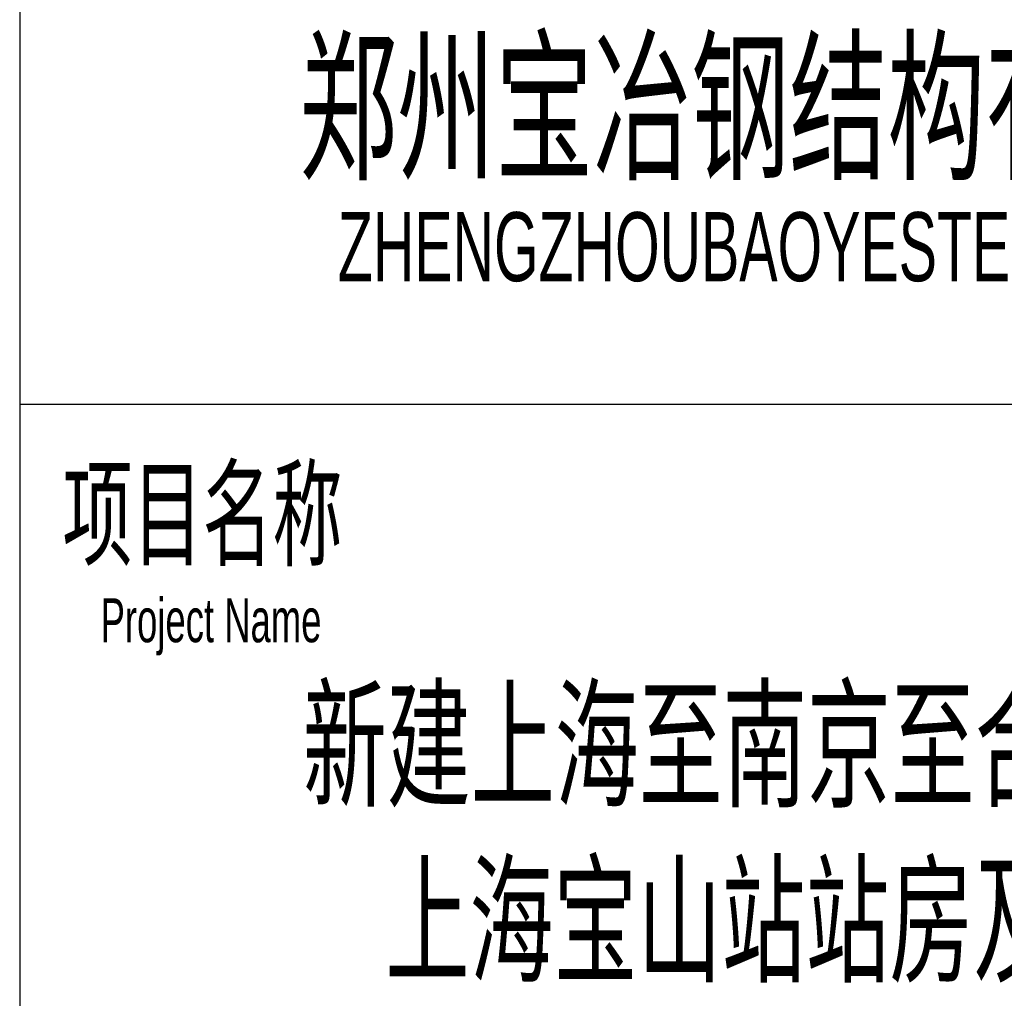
# Model space of a CAD drawing. Header units: millimetres. Extents: x 96 to 23960, y 200 to 17000.
# Drawn here: x 21596 to 22737, y 6149 to 7283 of the extents above; entities that cross this region are included whole.
import ezdxf

# ---------------------------------------------------------------- set-up
doc = ezdxf.new("R2010")
doc.units = ezdxf.units.MM
doc.linetypes.add('XKITLINE00', pattern=[0])
doc.layers.add('OtherObjectType', color=1, linetype='Continuous', lineweight=0)
doc.styles.add('$TD_AUDIT_GENERATED_(14A)', font='ARIAL.TTF')

# ---------------------------------------------------------------- blocks, each defined once
blk = doc.blocks.new('*A7')
at = {"layer": 'OtherObjectType', "color": 7, "linetype": 'XKITLINE00', "lineweight": 0}
for p, q in [((21596, 16811.9), (21596, 384)), ((21596, 6837.5), (23758.8, 6837.5))]:
    blk.add_line(p, q, dxfattribs=at)
at = {"layer": 'OtherObjectType', "color": 7, "style": '$TD_AUDIT_GENERATED_(14A)', "width": 0.595}
for s, height, p in [('\\M+5D6A3\\M+5D6DD\\M+5B1A6\\M+5D2B1\\M+5B8D6\\M+5BDE1\\M+5B9B9\\M+5D3D0\\M+5CFDE\\M+5B9AB\\M+5CBBE', 140, (21920, 7112.3)), ('ZHENGZHOUBAOYESTEELSTRUCTURE CO.,LTD.', 80, (21964.8, 6980)), ('\\M+5CFEE\\M+5C4BF\\M+5C3FB\\M+5B3C6', 100, (21645.7, 6660.8)), ('Project Name', 50.854, (21689.8, 6561.7)), ('\\M+5D0C2\\M+5BDA8\\M+5C9CF\\M+5BAA3\\M+5D6C1\\M+5C4CF\\M+5BEA9\\M+5D6C1\\M+5BACF\\M+5B7CA\\M+5B8DF\\M+5CBD9\\M+5CCFA\\M+5C2B7', 120, (21924.1, 6383.4)), ('\\M+5C9CF\\M+5BAA3\\M+5B1A6\\M+5C9BD\\M+5D5BE\\M+5D5BE\\M+5B7BF\\M+5BCB0\\M+5CFE0\\M+5B9D8\\M+5B9A4\\M+5B3CC ', 120, (22020, 6180))]:
    blk.add_text(s, height=height, dxfattribs=at).set_placement(p)

msp = doc.modelspace()

# ---------------------------------------------------------------- block references
at = {"lineweight": 0}
msp.add_blockref('*A7', (0, 0), dxfattribs=at)

doc.saveas('drawing.dxf')
